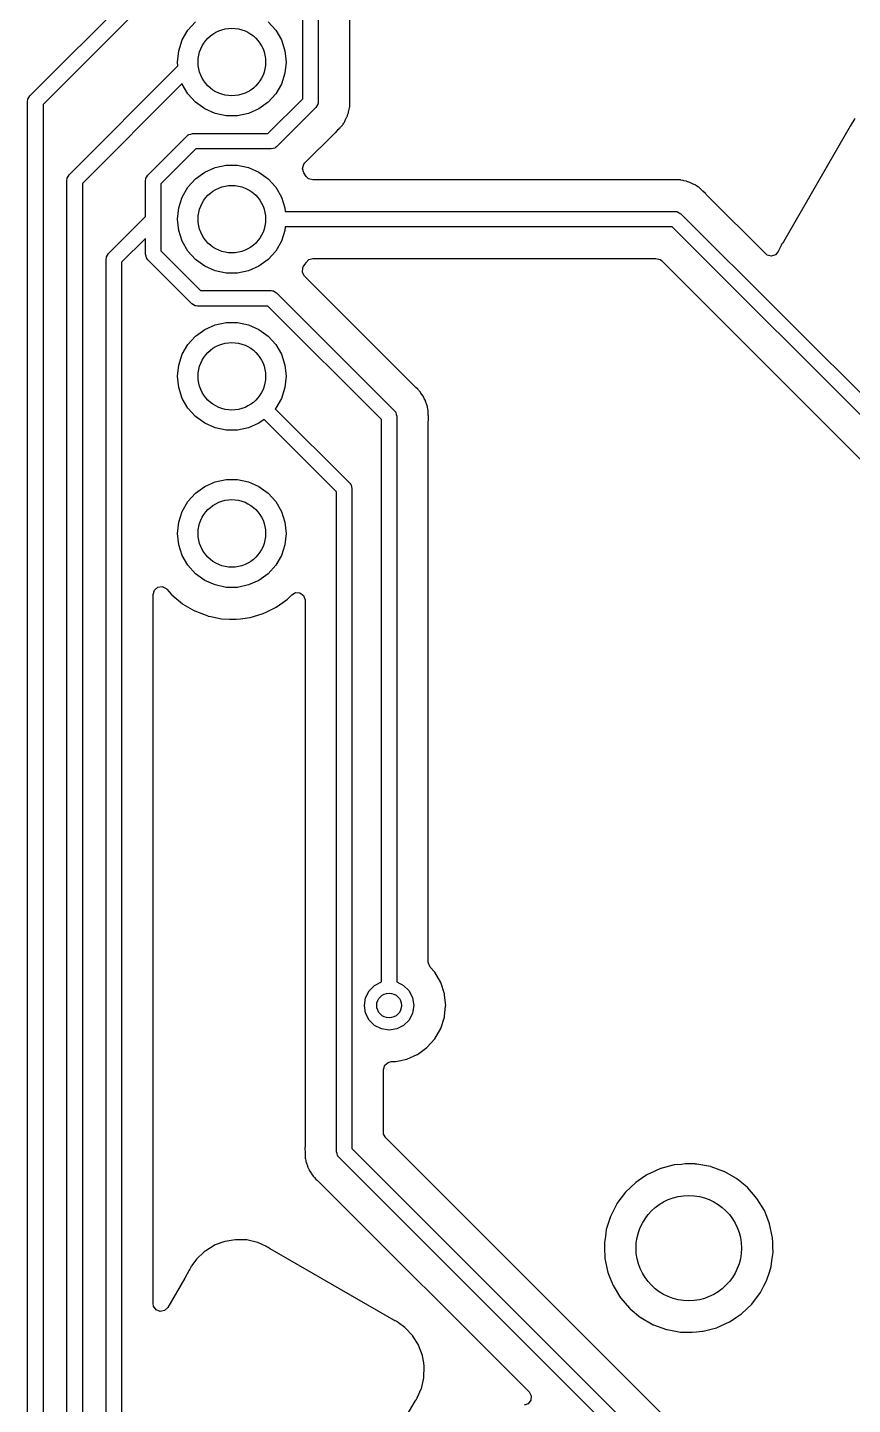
# Model space of a CAD drawing. Extents: x 189 to 319, y -167 to -61.
# Drawn here: x 258.32 to 271.64, y -106.14 to -83.89 of the extents above; entities that cross this region are included whole.
import ezdxf

# ---------------------------------------------------------------- set-up
doc = ezdxf.new("R2010")
doc.units = 0
doc.layers.add('BLACK', color=7, linetype='CONTINUOUS')

msp = doc.modelspace()

# ---------------------------------------------------------------- linework, layer by layer
at = {"layer": 'BLACK', "linetype": 'CONTINUOUS'}
for p, q in [((262.765, -85.0382), (262.765, -73.0663)), ((263.015, -73.0145), (263.015, -85.09)), ((263.524, -85.0542), (263.524, -73.0933)), ((258.357, -84.9911), (260.919, -82.4286)), ((261.098, -82.6028), (258.57, -85.1313)), ((260.911, -83.9295), (261.034, -83.7933)), ((262.206, -83.7933), (262.329, -83.9295)), ((260.763, -84.2623), (260.819, -84.0881)), ((260.819, -84.0881), (260.911, -83.9295)), ((262.329, -83.9295), (262.421, -84.0881)), ((262.421, -84.0881), (262.477, -84.2623)), ((260.744, -84.4445), (260.763, -84.2623)), ((262.477, -84.2623), (262.496, -84.4445)), ((258.992, -86.2664), (260.75, -84.5077)), ((260.75, -84.5077), (260.744, -84.4445)), ((262.496, -84.4445), (262.477, -84.6267)), ((260.817, -84.7943), (259.205, -86.4065)), ((260.819, -84.801), (260.817, -84.7943)), ((262.477, -84.6267), (262.421, -84.801)), ((258.325, -85.044), (258.342, -85.0182)), ((258.342, -85.0182), (258.357, -84.9911)), ((260.911, -84.9596), (260.819, -84.801)), ((261.034, -85.0958), (260.911, -84.9596)), ((262.329, -84.9596), (262.206, -85.0958)), ((262.421, -84.801), (262.329, -84.9596)), ((258.32, -85.0795), (258.323, -85.0575)), ((258.32, -120.061), (258.32, -85.0795)), ((258.323, -85.0529), (258.324, -85.0504)), ((258.323, -85.0575), (258.323, -85.0529)), ((258.324, -85.0504), (258.325, -85.044)), ((258.57, -85.1313), (258.57, -120.009)), ((261.182, -85.2034), (261.034, -85.0958)), ((261.349, -85.2779), (261.182, -85.2034)), ((262.058, -85.2034), (261.891, -85.2779)), ((262.206, -85.0958), (262.058, -85.2034)), ((262.203, -85.6), (262.765, -85.0382)), ((262.978, -85.1784), (262.343, -85.8134)), ((262.993, -85.1514), (262.978, -85.1784)), ((263.01, -85.1255), (262.993, -85.1514)), ((263.011, -85.1191), (263.01, -85.1255)), ((263.012, -85.1166), (263.011, -85.1191)), ((263.015, -85.09), (263.012, -85.112)), ((263.012, -85.112), (263.012, -85.1166)), ((263.504, -85.2603), (263.51, -85.2245)), ((263.51, -85.2245), (263.513, -85.2129)), ((263.513, -85.2129), (263.522, -85.1777)), ((263.522, -85.1777), (263.524, -85.17)), ((263.522, -85.1777), (263.522, -85.1777)), ((263.524, -85.066), (263.524, -85.0542)), ((263.528, -85.1101), (263.524, -85.066)), ((263.524, -85.1498), (263.525, -85.1301)), ((263.524, -85.17), (263.524, -85.1498)), ((263.525, -85.1301), (263.527, -85.1179)), ((263.527, -85.1179), (263.528, -85.1101)), ((261.528, -85.316), (261.349, -85.2779)), ((261.712, -85.316), (261.528, -85.316)), ((261.891, -85.2779), (261.712, -85.316)), ((263.398, -85.4746), (263.407, -85.4653)), ((263.407, -85.4653), (263.413, -85.4538)), ((263.413, -85.4538), (263.416, -85.4476)), ((263.416, -85.4476), (263.427, -85.431)), ((263.427, -85.431), (263.435, -85.4213)), ((263.435, -85.4213), (263.44, -85.415)), ((263.435, -85.4213), (263.435, -85.4213)), ((263.44, -85.415), (263.457, -85.3745)), ((263.457, -85.3745), (263.462, -85.3638)), ((263.462, -85.3638), (263.48, -85.332)), ((263.48, -85.332), (263.484, -85.3251)), ((263.48, -85.332), (263.48, -85.332)), ((263.484, -85.3251), (263.486, -85.3142)), ((263.486, -85.3142), (263.489, -85.3054)), ((263.489, -85.3054), (263.495, -85.2867)), ((263.495, -85.2867), (263.5, -85.2754)), ((263.5, -85.2754), (263.503, -85.2681)), ((263.5, -85.2754), (263.5, -85.2754)), ((263.503, -85.2681), (263.504, -85.2603)), ((263.504, -85.2603), (263.504, -85.2603)), ((271.681, -85.3561), (271.608, -85.4839)), ((260.262, -86.2716), (260.897, -85.6366)), ((260.897, -85.6366), (260.914, -85.6233)), ((260.914, -85.6233), (260.917, -85.6198)), ((260.917, -85.6198), (260.92, -85.619)), ((260.92, -85.619), (260.925, -85.6151)), ((260.925, -85.6151), (260.955, -85.6087)), ((260.955, -85.6087), (260.985, -85.6)), ((260.985, -85.6), (262.203, -85.6)), ((262.8, -86.0758), (263.282, -85.5937)), ((263.282, -85.5937), (263.291, -85.5861)), ((263.291, -85.5861), (263.297, -85.582)), ((263.297, -85.582), (263.344, -85.5323)), ((263.344, -85.5323), (263.346, -85.5295)), ((263.346, -85.5295), (263.366, -85.5098)), ((263.366, -85.5098), (263.369, -85.5066)), ((263.369, -85.5066), (263.376, -85.4976)), ((263.376, -85.4976), (263.398, -85.4746)), ((271.608, -85.4839), (270.531, -87.3491)), ((261.037, -85.85), (260.475, -86.4118)), ((262.255, -85.85), (261.037, -85.85)), ((262.285, -85.8413), (262.255, -85.85)), ((262.315, -85.8349), (262.285, -85.8413)), ((262.32, -85.831), (262.315, -85.8349)), ((262.323, -85.8302), (262.32, -85.831)), ((262.326, -85.8267), (262.323, -85.8302)), ((262.343, -85.8134), (262.326, -85.8267)), ((261.349, -86.1511), (261.528, -86.113)), ((261.528, -86.113), (261.712, -86.113)), ((261.712, -86.113), (261.891, -86.1511)), ((262.763, -86.1653), (262.783, -86.0971)), ((262.783, -86.0971), (262.8, -86.0758)), ((258.955, -86.3548), (258.958, -86.3327)), ((258.955, -119.38), (258.955, -86.3548)), ((258.958, -86.3281), (258.959, -86.3257)), ((258.958, -86.3327), (258.958, -86.3281)), ((258.959, -86.3257), (258.96, -86.3193)), ((258.96, -86.3193), (258.977, -86.2934)), ((258.977, -86.2934), (258.992, -86.2664)), ((260.225, -86.36), (260.228, -86.338)), ((260.228, -86.3334), (260.229, -86.3309)), ((260.228, -86.338), (260.228, -86.3334)), ((260.229, -86.3309), (260.23, -86.3245)), ((260.23, -86.3245), (260.247, -86.2986)), ((260.247, -86.2986), (260.262, -86.2716)), ((260.911, -86.4695), (261.034, -86.3333)), ((261.034, -86.3333), (261.182, -86.2256)), ((261.182, -86.2256), (261.349, -86.1511)), ((261.891, -86.1511), (262.058, -86.2256)), ((262.058, -86.2256), (262.206, -86.3333)), ((262.206, -86.3333), (262.329, -86.4695)), ((262.783, -86.2333), (262.763, -86.1653)), ((262.822, -86.2935), (262.783, -86.2333)), ((262.86, -86.331), (262.822, -86.2935)), ((262.928, -86.351), (262.86, -86.331)), ((268.749, -86.351), (262.928, -86.351)), ((268.761, -86.3505), (268.749, -86.351)), ((268.797, -86.3471), (268.761, -86.3505)), ((268.805, -86.3463), (268.797, -86.3471)), ((268.813, -86.3476), (268.805, -86.3463)), ((268.825, -86.3495), (268.813, -86.3476)), ((268.845, -86.351), (268.825, -86.3495)), ((268.865, -86.351), (268.845, -86.351)), ((268.873, -86.353), (268.865, -86.351)), ((268.908, -86.362), (268.873, -86.353)), ((268.873, -86.353), (268.873, -86.353)), ((259.205, -86.4065), (259.205, -119.328)), ((260.225, -86.9432), (260.225, -86.36)), ((260.475, -86.4118), (260.475, -87.4993)), ((260.819, -86.6281), (260.911, -86.4695)), ((262.329, -86.4695), (262.421, -86.6281)), ((268.92, -86.3644), (268.908, -86.362)), ((268.956, -86.3701), (268.92, -86.3644)), ((268.963, -86.3714), (268.956, -86.3701)), ((268.956, -86.3701), (268.956, -86.3701)), ((268.971, -86.3745), (268.963, -86.3714)), ((268.982, -86.3794), (268.971, -86.3745)), ((268.971, -86.3745), (268.971, -86.3745)), ((269.001, -86.3858), (268.982, -86.3794)), ((269.02, -86.3908), (269.001, -86.3858)), ((269.059, -86.4121), (269.02, -86.3908)), ((269.07, -86.4174), (269.059, -86.4121)), ((269.103, -86.4318), (269.07, -86.4174)), ((269.11, -86.4349), (269.103, -86.4318)), ((269.103, -86.4318), (269.103, -86.4318)), ((269.126, -86.447), (269.11, -86.4349)), ((269.126, -86.4473), (269.126, -86.447)), ((269.143, -86.4582), (269.126, -86.4473)), ((269.154, -86.4641), (269.143, -86.4582)), ((269.161, -86.4679), (269.154, -86.4641)), ((269.154, -86.4641), (269.154, -86.4641)), ((269.166, -86.4734), (269.161, -86.4679)), ((269.193, -86.4982), (269.166, -86.4734)), ((269.202, -86.5059), (269.193, -86.4982)), ((269.205, -86.5084), (269.202, -86.5059)), ((269.225, -86.5281), (269.205, -86.5084)), ((269.228, -86.5309), (269.225, -86.5281)), ((269.271, -86.5712), (269.228, -86.5309)), ((269.277, -86.5775), (269.271, -86.5712)), ((269.281, -86.584), (269.277, -86.5775)), ((260.744, -86.9845), (260.763, -86.8023)), ((260.763, -86.8023), (260.819, -86.6281)), ((262.421, -86.6281), (262.477, -86.8023)), ((262.477, -86.8023), (262.483, -86.8595)), ((269.289, -86.5923), (269.281, -86.584)), ((270.244, -87.5469), (269.289, -86.5923)), ((259.627, -87.5416), (260.225, -86.9432)), ((260.763, -87.1667), (260.744, -86.9845)), ((262.483, -86.8595), (268.785, -86.8595)), ((268.785, -86.8595), (268.807, -86.8627)), ((268.807, -86.8627), (268.812, -86.8624)), ((268.812, -86.8624), (268.814, -86.8638)), ((268.814, -86.8638), (268.821, -86.8647)), ((268.821, -86.8647), (268.847, -86.8814)), ((268.847, -86.8814), (268.874, -86.8961)), ((268.874, -86.8961), (277.17, -95.1921)), ((260.819, -87.341), (260.763, -87.1667)), ((262.477, -87.1667), (262.421, -87.341)), ((262.483, -87.1095), (262.477, -87.1667)), ((268.734, -87.1095), (262.483, -87.1095)), ((276.993, -95.3685), (268.734, -87.1095)), ((260.225, -87.2968), (259.84, -87.6818)), ((260.225, -87.5511), (260.225, -87.2968)), ((260.911, -87.4996), (260.819, -87.341)), ((262.421, -87.341), (262.329, -87.4996)), ((270.491, -87.4126), (270.447, -87.5098)), ((270.494, -87.4075), (270.491, -87.4126)), ((270.498, -87.3971), (270.494, -87.4075)), ((270.5, -87.3926), (270.498, -87.3971)), ((270.498, -87.3971), (270.498, -87.3971)), ((270.506, -87.3818), (270.5, -87.3926)), ((270.519, -87.3664), (270.506, -87.3818)), ((270.531, -87.3491), (270.519, -87.3664)), ((259.59, -87.63), (259.593, -87.608)), ((259.59, -118.745), (259.59, -87.63)), ((259.593, -87.6034), (259.594, -87.6009)), ((259.593, -87.608), (259.593, -87.6034)), ((259.594, -87.6009), (259.595, -87.5945)), ((259.595, -87.5945), (259.612, -87.5686)), ((259.612, -87.5686), (259.627, -87.5416)), ((259.84, -87.6818), (259.84, -118.693)), ((260.234, -87.5807), (260.225, -87.5511)), ((260.24, -87.6108), (260.234, -87.5807)), ((260.244, -87.6159), (260.24, -87.6108)), ((260.245, -87.6186), (260.244, -87.6159)), ((260.248, -87.6217), (260.245, -87.6186)), ((260.262, -87.6395), (260.248, -87.6217)), ((260.975, -88.3534), (260.262, -87.6395)), ((260.475, -87.4993), (261.116, -88.14)), ((261.034, -87.6358), (260.911, -87.4996)), ((261.182, -87.7434), (261.034, -87.6358)), ((262.206, -87.6358), (262.058, -87.7434)), ((262.329, -87.4996), (262.206, -87.6358)), ((262.813, -87.6956), (262.817, -87.6882)), ((262.817, -87.6882), (262.865, -87.636)), ((262.865, -87.636), (262.93, -87.618)), ((262.93, -87.618), (268.471, -87.618)), ((268.471, -87.618), (268.539, -87.638)), ((268.539, -87.638), (268.56, -87.6549)), ((268.56, -87.6549), (273.914, -93.0096)), ((270.265, -87.564), (270.244, -87.5469)), ((270.333, -87.5838), (270.265, -87.564)), ((270.401, -87.5636), (270.333, -87.5838)), ((270.447, -87.5098), (270.401, -87.5636)), ((261.349, -87.8179), (261.182, -87.7434)), ((261.528, -87.856), (261.349, -87.8179)), ((261.712, -87.856), (261.528, -87.856)), ((261.891, -87.8179), (261.712, -87.856)), ((262.058, -87.7434), (261.891, -87.8179)), ((262.759, -87.8445), (262.764, -87.7737)), ((262.793, -87.9068), (262.759, -87.8445)), ((262.764, -87.7737), (262.779, -87.7442)), ((262.779, -87.7442), (262.808, -87.7044)), ((264.583, -89.6967), (262.793, -87.9068)), ((262.808, -87.7044), (262.811, -87.7002)), ((262.808, -87.7044), (262.808, -87.7044)), ((262.811, -87.7002), (262.813, -87.6956)), ((262.813, -87.6956), (262.813, -87.6956)), ((261.003, -88.3682), (260.975, -88.3534)), ((261.116, -88.14), (262.255, -88.14)), ((262.255, -88.14), (262.277, -88.1432)), ((262.277, -88.1432), (262.282, -88.1429)), ((262.282, -88.1429), (262.284, -88.1442)), ((262.284, -88.1442), (262.291, -88.1451)), ((262.291, -88.1451), (262.316, -88.1618)), ((262.316, -88.1618), (262.343, -88.1766)), ((262.343, -88.1766), (264.248, -90.0816)), ((261.028, -88.3849), (261.003, -88.3682)), ((261.035, -88.3858), (261.028, -88.3849)), ((261.037, -88.3871), (261.035, -88.3858)), ((261.042, -88.3868), (261.037, -88.3871)), ((261.064, -88.39), (261.042, -88.3868)), ((262.203, -88.39), (261.064, -88.39)), ((264.035, -90.2218), (262.203, -88.39)), ((261.034, -88.8733), (261.182, -88.7656)), ((261.182, -88.7656), (261.349, -88.6911)), ((261.349, -88.6911), (261.528, -88.653)), ((261.528, -88.653), (261.712, -88.653)), ((261.712, -88.653), (261.891, -88.6911)), ((261.891, -88.6911), (262.058, -88.7656)), ((262.058, -88.7656), (262.206, -88.8733)), ((260.819, -89.1681), (260.911, -89.0095)), ((260.911, -89.0095), (261.034, -88.8733)), ((262.206, -88.8733), (262.329, -89.0095)), ((262.329, -89.0095), (262.421, -89.1681)), ((260.763, -89.3423), (260.819, -89.1681)), ((262.421, -89.1681), (262.477, -89.3423)), ((260.744, -89.5245), (260.763, -89.3423)), ((262.477, -89.3423), (262.496, -89.5245)), ((260.763, -89.7067), (260.744, -89.5245)), ((262.496, -89.5245), (262.477, -89.7067)), ((264.591, -89.7047), (264.583, -89.6967)), ((260.819, -89.881), (260.763, -89.7067)), ((260.911, -90.0396), (260.819, -89.881)), ((262.421, -89.881), (262.329, -90.0396)), ((262.477, -89.7067), (262.421, -89.881)), ((264.625, -89.7329), (264.591, -89.7047)), ((264.63, -89.7393), (264.625, -89.7329)), ((264.637, -89.7493), (264.63, -89.7393)), ((264.65, -89.7643), (264.637, -89.7493)), ((264.665, -89.7786), (264.65, -89.7643)), ((264.669, -89.7855), (264.665, -89.7786)), ((264.687, -89.8167), (264.669, -89.7855)), ((264.669, -89.7855), (264.669, -89.7855)), ((264.694, -89.8266), (264.687, -89.8167)), ((264.72, -89.8624), (264.694, -89.8266)), ((264.727, -89.8812), (264.72, -89.8624)), ((264.736, -89.899), (264.727, -89.8812)), ((264.746, -89.9164), (264.736, -89.899)), ((264.749, -89.9284), (264.746, -89.9164)), ((261.034, -90.1758), (260.911, -90.0396)), ((262.329, -90.0396), (262.321, -90.0486)), ((262.321, -90.0486), (263.524, -91.2516)), ((264.248, -90.0816), (264.262, -90.0994)), ((264.262, -90.0994), (264.265, -90.1025)), ((264.265, -90.1025), (264.266, -90.1052)), ((264.266, -90.1052), (264.27, -90.1104)), ((264.27, -90.1104), (264.276, -90.1405)), ((264.276, -90.1405), (264.285, -90.17)), ((264.758, -89.9589), (264.749, -89.9284)), ((264.762, -89.9701), (264.758, -89.9589)), ((264.776, -90.0038), (264.762, -89.9701)), ((264.778, -90.0112), (264.776, -90.0038)), ((264.776, -90.0038), (264.776, -90.0038)), ((264.779, -90.0191), (264.778, -90.0112)), ((264.781, -90.0313), (264.779, -90.0191)), ((264.785, -90.0507), (264.781, -90.0313)), ((264.788, -90.0625), (264.785, -90.0507)), ((264.791, -90.0701), (264.788, -90.0625)), ((264.788, -90.0625), (264.788, -90.0625)), ((264.791, -90.078), (264.791, -90.0701)), ((264.792, -90.1143), (264.791, -90.078)), ((264.793, -90.1262), (264.792, -90.1143)), ((264.793, -90.1301), (264.793, -90.1262)), ((264.793, -90.158), (264.793, -90.1301)), ((261.182, -90.2834), (261.034, -90.1758)), ((261.349, -90.3579), (261.182, -90.2834)), ((261.528, -90.396), (261.349, -90.3579)), ((261.891, -90.3579), (261.712, -90.396)), ((262.058, -90.2834), (261.891, -90.3579)), ((262.142, -90.2228), (262.058, -90.2834)), ((263.31, -91.3918), (262.142, -90.2228)), ((264.035, -99.3153), (264.035, -90.2218)), ((264.285, -90.17), (264.285, -99.3153)), ((264.794, -90.162), (264.793, -90.158)), ((264.793, -90.2488), (264.794, -90.2376)), ((264.793, -98.9925), (264.793, -90.2488)), ((264.796, -90.2301), (264.794, -90.162)), ((264.794, -90.2376), (264.796, -90.2301)), ((261.712, -90.396), (261.528, -90.396)), ((261.182, -91.3056), (261.349, -91.2311)), ((261.349, -91.2311), (261.528, -91.193)), ((261.528, -91.193), (261.712, -91.193)), ((261.712, -91.193), (261.891, -91.2311)), ((261.891, -91.2311), (262.058, -91.3056)), ((263.524, -91.2516), (263.537, -91.2695)), ((260.911, -91.5495), (261.034, -91.4133)), ((261.034, -91.4133), (261.182, -91.3056)), ((262.058, -91.3056), (262.206, -91.4133)), ((262.206, -91.4133), (262.329, -91.5495)), ((263.31, -102.061), (263.31, -91.3918)), ((263.537, -91.2695), (263.541, -91.2725)), ((263.541, -91.2725), (263.541, -91.2752)), ((263.541, -91.2752), (263.545, -91.2804)), ((263.545, -91.2804), (263.552, -91.3105)), ((263.552, -91.3105), (263.56, -91.34)), ((263.56, -91.34), (263.56, -102.009)), ((260.819, -91.7081), (260.911, -91.5495)), ((262.329, -91.5495), (262.421, -91.7081)), ((260.744, -92.0645), (260.763, -91.8823)), ((260.763, -91.8823), (260.819, -91.7081)), ((262.421, -91.7081), (262.477, -91.8823)), ((262.477, -91.8823), (262.496, -92.0645)), ((260.763, -92.2467), (260.744, -92.0645)), ((262.496, -92.0645), (262.477, -92.2467)), ((260.819, -92.421), (260.763, -92.2467)), ((262.477, -92.2467), (262.421, -92.421)), ((260.911, -92.5796), (260.819, -92.421)), ((261.034, -92.7158), (260.911, -92.5796)), ((262.329, -92.5796), (262.206, -92.7158)), ((262.421, -92.421), (262.329, -92.5796)), ((261.182, -92.8234), (261.034, -92.7158)), ((262.206, -92.7158), (262.058, -92.8234)), ((260.349, -93.0497), (260.369, -92.9816)), ((260.369, -92.9816), (260.422, -92.9351)), ((260.422, -92.9351), (260.492, -92.925)), ((260.492, -92.925), (260.557, -92.9545)), ((260.557, -92.9545), (260.57, -92.9672)), ((260.57, -92.9672), (260.644, -93.0534)), ((261.349, -92.8979), (261.182, -92.8234)), ((261.528, -92.936), (261.349, -92.8979)), ((261.712, -92.936), (261.528, -92.936)), ((261.891, -92.8979), (261.712, -92.936)), ((262.058, -92.8234), (261.891, -92.8979)), ((262.587, -93.0559), (262.649, -93.022)), ((262.649, -93.022), (262.72, -93.0272)), ((262.72, -93.0272), (262.777, -93.0699)), ((260.349, -104.515), (260.349, -93.0497)), ((260.644, -93.0534), (260.644, -93.0534)), ((260.644, -93.0534), (260.648, -93.0573)), ((260.648, -93.0573), (260.823, -93.2028)), ((260.823, -93.2028), (260.827, -93.2054)), ((260.827, -93.2054), (260.827, -93.2054)), ((260.827, -93.2054), (261.015, -93.3151)), ((262.327, -93.2604), (262.332, -93.2581)), ((262.332, -93.2581), (262.336, -93.2551)), ((262.336, -93.2551), (262.441, -93.1797)), ((262.336, -93.2551), (262.336, -93.2551)), ((262.441, -93.1797), (262.517, -93.1259)), ((262.517, -93.1259), (262.587, -93.0559)), ((262.777, -93.0699), (262.802, -93.1364)), ((262.802, -93.1364), (262.802, -93.1452)), ((262.802, -93.1452), (262.802, -101.982)), ((261.015, -93.3151), (261.02, -93.3177)), ((261.02, -93.3177), (261.232, -93.3989)), ((261.232, -93.3989), (261.237, -93.3999)), ((261.237, -93.3999), (261.237, -93.3999)), ((261.237, -93.3999), (261.279, -93.4085)), ((261.279, -93.4085), (261.455, -93.4443)), ((261.455, -93.4443), (261.583, -93.449)), ((261.583, -93.449), (261.678, -93.4525)), ((261.678, -93.4525), (261.678, -93.4525)), ((261.678, -93.4525), (261.683, -93.4526)), ((261.683, -93.4526), (261.688, -93.452)), ((261.688, -93.452), (261.76, -93.4427)), ((261.688, -93.452), (261.688, -93.452)), ((261.76, -93.4427), (261.909, -93.4237)), ((261.909, -93.4237), (261.914, -93.4222)), ((261.914, -93.4222), (262.04, -93.3843)), ((261.914, -93.4222), (261.914, -93.4222)), ((262.04, -93.3843), (262.127, -93.3583)), ((262.127, -93.3583), (262.183, -93.331)), ((262.183, -93.331), (262.327, -93.2604)), ((264.795, -99.0128), (264.793, -98.9925)), ((264.826, -99.0768), (264.795, -99.0128)), ((264.899, -99.1581), (264.826, -99.0768)), ((264.995, -99.3234), (264.899, -99.1581)), ((263.78, -99.5714), (263.836, -99.4599)), ((263.836, -99.4599), (263.925, -99.3714)), ((263.925, -99.3714), (264.035, -99.3153)), ((264.285, -99.3153), (264.395, -99.3714)), ((264.395, -99.3714), (264.484, -99.4599)), ((264.484, -99.4599), (264.54, -99.5714)), ((265.054, -99.5051), (264.995, -99.3234)), ((263.76, -99.695), (263.78, -99.5714)), ((263.78, -99.8186), (263.76, -99.695)), ((264.54, -99.5714), (264.56, -99.695)), ((264.56, -99.695), (264.54, -99.8186)), ((265.054, -99.5116), (265.054, -99.5051)), ((265.056, -99.5288), (265.054, -99.5116)), ((265.054, -99.5116), (265.054, -99.5116)), ((265.074, -99.695), (265.056, -99.5288)), ((265.056, -99.8654), (265.073, -99.7016)), ((265.073, -99.7016), (265.074, -99.695)), ((263.836, -99.9301), (263.78, -99.8186)), ((263.925, -100.019), (263.836, -99.9301)), ((264.484, -99.9301), (264.395, -100.019)), ((264.54, -99.8186), (264.484, -99.9301)), ((264.995, -100.067), (265.054, -99.8849)), ((265.054, -99.8849), (265.056, -99.8654)), ((264.036, -100.075), (263.925, -100.019)), ((264.16, -100.095), (264.036, -100.075)), ((264.284, -100.075), (264.16, -100.095)), ((264.395, -100.019), (264.284, -100.075)), ((264.899, -100.232), (264.995, -100.067)), ((264.617, -100.486), (264.771, -100.374)), ((264.771, -100.374), (264.899, -100.232)), ((264.143, -100.615), (264.195, -100.603)), ((264.195, -100.603), (264.255, -100.603)), ((264.255, -100.603), (264.262, -100.602)), ((264.262, -100.602), (264.349, -100.584)), ((264.262, -100.602), (264.262, -100.602)), ((264.349, -100.584), (264.442, -100.564)), ((264.442, -100.564), (264.448, -100.561)), ((264.448, -100.561), (264.611, -100.489)), ((264.611, -100.489), (264.617, -100.486)), ((264.611, -100.489), (264.611, -100.489)), ((264.069, -100.73), (264.089, -100.661)), ((264.069, -101.746), (264.069, -100.73)), ((264.089, -100.661), (264.143, -100.615)), ((264.072, -101.773), (264.069, -101.746)), ((264.106, -101.835), (264.072, -101.773)), ((265.823, -103.553), (264.106, -101.835)), ((262.801, -101.993), (262.8, -102.001)), ((262.8, -102.001), (262.8, -102.009)), ((262.8, -102.009), (262.8, -102.009)), ((262.8, -102.009), (262.802, -102.069)), ((262.802, -101.982), (262.801, -101.993)), ((262.802, -102.069), (262.802, -102.073)), ((262.802, -102.073), (262.802, -102.101)), ((262.802, -102.101), (262.802, -102.105)), ((262.802, -102.105), (262.802, -102.105)), ((262.802, -102.105), (262.802, -102.105)), ((262.802, -102.105), (262.803, -102.117)), ((262.803, -102.117), (262.805, -102.161)), ((262.805, -102.161), (262.81, -102.18)), ((263.319, -102.09), (263.31, -102.061)), ((263.326, -102.12), (263.319, -102.09)), ((263.33, -102.126), (263.326, -102.12)), ((263.33, -102.128), (263.33, -102.126)), ((263.334, -102.131), (263.33, -102.128)), ((263.347, -102.149), (263.334, -102.131)), ((268.48, -107.282), (263.347, -102.149)), ((263.56, -102.009), (268.693, -107.142)), ((262.81, -102.18), (262.814, -102.2)), ((262.814, -102.2), (262.817, -102.22)), ((262.817, -102.22), (262.82, -102.227)), ((262.82, -102.227), (262.82, -102.227)), ((262.82, -102.227), (262.833, -102.261)), ((262.833, -102.261), (262.837, -102.272)), ((262.837, -102.272), (262.847, -102.307)), ((262.847, -102.307), (262.849, -102.314)), ((262.849, -102.314), (262.854, -102.321)), ((262.854, -102.321), (262.854, -102.321)), ((262.854, -102.321), (262.86, -102.332)), ((262.86, -102.332), (262.868, -102.35)), ((262.868, -102.35), (262.876, -102.368)), ((262.876, -102.368), (262.881, -102.375)), ((262.881, -102.375), (262.881, -102.375)), ((262.881, -102.375), (262.902, -102.404)), ((268.542, -102.332), (268.371, -102.409)), ((268.547, -102.33), (268.542, -102.332)), ((268.542, -102.332), (268.542, -102.332)), ((268.552, -102.329), (268.547, -102.33)), ((268.765, -102.273), (268.552, -102.329)), ((268.552, -102.329), (268.552, -102.329)), ((268.77, -102.272), (268.765, -102.273)), ((268.765, -102.273), (268.765, -102.273)), ((268.775, -102.272), (268.77, -102.272)), ((268.882, -102.263), (268.775, -102.272)), ((268.775, -102.272), (268.775, -102.272)), ((268.942, -102.257), (268.882, -102.263)), ((269.104, -102.257), (268.942, -102.257)), ((269.106, -102.258), (269.104, -102.257)), ((269.111, -102.258), (269.106, -102.258)), ((269.106, -102.258), (269.106, -102.258)), ((269.128, -102.259), (269.111, -102.258)), ((269.132, -102.259), (269.128, -102.259)), ((269.35, -102.299), (269.132, -102.259)), ((269.132, -102.259), (269.132, -102.259)), ((269.355, -102.3), (269.35, -102.299)), ((269.35, -102.299), (269.35, -102.299)), ((269.36, -102.301), (269.355, -102.3)), ((269.567, -102.377), (269.36, -102.301)), ((269.36, -102.301), (269.36, -102.301)), ((269.572, -102.378), (269.567, -102.377)), ((269.567, -102.377), (269.567, -102.377)), ((269.773, -102.492), (269.572, -102.378)), ((262.902, -102.404), (262.908, -102.414)), ((262.908, -102.414), (262.931, -102.452)), ((262.931, -102.452), (262.945, -102.467)), ((262.945, -102.467), (262.958, -102.482)), ((262.958, -102.482), (262.97, -102.498)), ((262.97, -102.498), (262.976, -102.503)), ((262.976, -102.503), (263.004, -102.526)), ((263.004, -102.526), (263.013, -102.534)), ((263.013, -102.534), (266.421, -105.942)), ((268.145, -102.554), (267.978, -102.713)), ((268.274, -102.467), (268.145, -102.554)), ((268.332, -102.428), (268.274, -102.467)), ((268.336, -102.425), (268.332, -102.428)), ((268.332, -102.428), (268.332, -102.428)), ((268.371, -102.409), (268.336, -102.425)), ((269.777, -102.496), (269.773, -102.492)), ((269.909, -102.604), (269.777, -102.496)), ((269.777, -102.496), (269.777, -102.496)), ((269.951, -102.639), (269.909, -102.604)), ((267.978, -102.713), (267.84, -102.898)), ((269.955, -102.643), (269.951, -102.639)), ((270.015, -102.713), (269.955, -102.643)), ((269.955, -102.643), (269.955, -102.643)), ((270.102, -102.813), (270.015, -102.713)), ((270.222, -103.01), (270.102, -102.813)), ((267.783, -103.01), (267.736, -103.104)), ((267.838, -102.903), (267.783, -103.01)), ((267.84, -102.898), (267.838, -102.903)), ((270.259, -103.104), (270.222, -103.01)), ((267.705, -103.202), (267.669, -103.319)), ((267.736, -103.104), (267.705, -103.202)), ((270.301, -103.209), (270.259, -103.104)), ((270.307, -103.225), (270.301, -103.209)), ((270.354, -103.451), (270.307, -103.225)), ((261.675, -103.481), (261.51, -103.508)), ((261.681, -103.48), (261.675, -103.481)), ((261.675, -103.481), (261.675, -103.481)), ((261.687, -103.481), (261.681, -103.48)), ((261.777, -103.483), (261.687, -103.481)), ((261.687, -103.481), (261.687, -103.481)), ((261.86, -103.486), (261.777, -103.483)), ((262.034, -103.527), (261.86, -103.486)), ((267.654, -103.423), (267.64, -103.529)), ((267.668, -103.324), (267.654, -103.423)), ((267.669, -103.319), (267.668, -103.324)), ((267.669, -103.319), (267.669, -103.319)), ((270.357, -103.529), (270.354, -103.451)), ((261.17, -103.681), (261.054, -103.789)), ((261.18, -103.671), (261.17, -103.681)), ((261.181, -103.671), (261.18, -103.671)), ((261.185, -103.667), (261.181, -103.671)), ((261.198, -103.659), (261.185, -103.667)), ((261.332, -103.576), (261.198, -103.659)), ((261.337, -103.572), (261.332, -103.576)), ((261.332, -103.576), (261.332, -103.576)), ((261.504, -103.509), (261.337, -103.572)), ((261.51, -103.508), (261.504, -103.509)), ((261.51, -103.508), (261.51, -103.508)), ((262.039, -103.529), (262.034, -103.527)), ((262.177, -103.592), (262.039, -103.529)), ((262.039, -103.529), (262.039, -103.529)), ((262.182, -103.594), (262.177, -103.592)), ((262.193, -103.598), (262.182, -103.594)), ((262.197, -103.6), (262.193, -103.598)), ((262.193, -103.598), (262.193, -103.598)), ((262.208, -103.606), (262.197, -103.6)), ((262.212, -103.609), (262.208, -103.606)), ((262.223, -103.619), (262.212, -103.609)), ((262.241, -103.631), (262.223, -103.619)), ((263.219, -104.196), (262.241, -103.631)), ((269.028, -106.757), (265.823, -103.553)), ((267.64, -103.529), (267.637, -103.553)), ((267.637, -103.553), (267.637, -103.558)), ((267.637, -103.558), (267.639, -103.603)), ((267.637, -103.558), (267.637, -103.558)), ((267.639, -103.603), (267.646, -103.783)), ((270.349, -103.785), (270.362, -103.686)), ((270.36, -103.603), (270.357, -103.529)), ((270.363, -103.681), (270.36, -103.603)), ((270.362, -103.686), (270.363, -103.681)), ((270.362, -103.686), (270.362, -103.686)), ((260.95, -103.934), (260.939, -103.96)), ((260.956, -103.923), (260.95, -103.934)), ((260.959, -103.92), (260.956, -103.923)), ((260.971, -103.905), (260.959, -103.92)), ((260.976, -103.898), (260.971, -103.905)), ((261.051, -103.794), (260.976, -103.898)), ((261.054, -103.789), (261.051, -103.794)), ((261.051, -103.794), (261.051, -103.794)), ((267.646, -103.783), (267.693, -104.009)), ((270.303, -104.004), (270.331, -103.915)), ((270.331, -103.915), (270.332, -103.91)), ((270.331, -103.915), (270.331, -103.915)), ((270.332, -103.91), (270.349, -103.785)), ((260.858, -104.104), (260.584, -104.578)), ((260.931, -103.976), (260.858, -104.104)), ((260.939, -103.96), (260.931, -103.976)), ((267.693, -104.009), (267.695, -104.014)), ((267.695, -104.014), (267.695, -104.014)), ((267.695, -104.014), (267.727, -104.094)), ((267.727, -104.094), (267.778, -104.223)), ((270.214, -104.228), (270.262, -104.135)), ((270.262, -104.135), (270.264, -104.13)), ((270.262, -104.135), (270.262, -104.135)), ((270.264, -104.13), (270.303, -104.004)), ((264.234, -104.782), (263.219, -104.196)), ((267.778, -104.223), (267.898, -104.421)), ((270.022, -104.521), (270.16, -104.336)), ((270.16, -104.336), (270.214, -104.228)), ((260.355, -104.557), (260.349, -104.515)), ((260.397, -104.615), (260.355, -104.557)), ((260.584, -104.578), (260.532, -104.627)), ((267.898, -104.421), (267.901, -104.425)), ((267.901, -104.425), (268.042, -104.587)), ((268.042, -104.587), (268.049, -104.595)), ((268.049, -104.595), (268.053, -104.598)), ((268.053, -104.598), (268.223, -104.738)), ((269.855, -104.68), (270.022, -104.521)), ((260.463, -104.641), (260.397, -104.615)), ((260.532, -104.627), (260.463, -104.641)), ((264.25, -104.79), (264.234, -104.782)), ((264.276, -104.8), (264.25, -104.79)), ((264.286, -104.806), (264.276, -104.8)), ((264.29, -104.809), (264.286, -104.806)), ((264.304, -104.821), (264.29, -104.809)), ((264.29, -104.809), (264.29, -104.809)), ((264.311, -104.827), (264.304, -104.821)), ((264.415, -104.901), (264.311, -104.827)), ((268.223, -104.738), (268.223, -104.738)), ((268.223, -104.738), (268.227, -104.741)), ((268.227, -104.741), (268.428, -104.855)), ((269.458, -104.902), (269.659, -104.811)), ((269.659, -104.811), (269.664, -104.809)), ((269.664, -104.809), (269.668, -104.806)), ((269.668, -104.806), (269.772, -104.736)), ((269.668, -104.806), (269.668, -104.806)), ((269.772, -104.736), (269.855, -104.68)), ((264.42, -104.905), (264.415, -104.901)), ((264.415, -104.901), (264.415, -104.901)), ((264.543, -105.035), (264.42, -104.905)), ((264.546, -105.041), (264.543, -105.035)), ((264.634, -105.182), (264.546, -105.041)), ((264.546, -105.041), (264.546, -105.041)), ((268.428, -104.855), (268.433, -104.857)), ((268.433, -104.857), (268.433, -104.857)), ((268.433, -104.857), (268.64, -104.932)), ((268.64, -104.932), (268.64, -104.932)), ((268.64, -104.932), (268.645, -104.934)), ((268.645, -104.934), (268.65, -104.935)), ((268.65, -104.935), (268.65, -104.935)), ((268.65, -104.935), (268.868, -104.974)), ((268.868, -104.974), (268.868, -104.974)), ((268.868, -104.974), (268.872, -104.975)), ((268.872, -104.975), (268.889, -104.976)), ((268.889, -104.976), (268.894, -104.976)), ((268.894, -104.976), (268.894, -104.976)), ((268.894, -104.976), (268.896, -104.976)), ((268.896, -104.976), (269.058, -104.976)), ((269.058, -104.976), (269.125, -104.971)), ((269.125, -104.971), (269.225, -104.962)), ((269.225, -104.962), (269.225, -104.962)), ((269.225, -104.962), (269.23, -104.962)), ((269.23, -104.962), (269.235, -104.96)), ((269.235, -104.96), (269.448, -104.905)), ((269.235, -104.96), (269.235, -104.96)), ((269.448, -104.905), (269.453, -104.904)), ((269.448, -104.905), (269.448, -104.905)), ((269.453, -104.904), (269.458, -104.902)), ((269.458, -104.902), (269.458, -104.902)), ((264.637, -105.187), (264.634, -105.182)), ((264.634, -105.182), (264.634, -105.182)), ((264.7, -105.355), (264.637, -105.187)), ((264.701, -105.361), (264.7, -105.355)), ((264.72, -105.473), (264.701, -105.361)), ((264.701, -105.361), (264.701, -105.361)), ((264.729, -105.531), (264.72, -105.473)), ((264.716, -105.74), (264.722, -105.716)), ((264.722, -105.716), (264.723, -105.71)), ((264.722, -105.716), (264.722, -105.716)), ((264.723, -105.71), (264.729, -105.531)), ((264.618, -106.027), (264.68, -105.89)), ((264.68, -105.89), (264.683, -105.884)), ((264.68, -105.89), (264.68, -105.89)), ((264.683, -105.884), (264.716, -105.74)), ((266.421, -105.942), (266.455, -106.004)), ((263.929, -107.216), (264.579, -106.091)), ((264.579, -106.091), (264.591, -106.074)), ((264.591, -106.074), (264.6, -106.062)), ((264.6, -106.062), (264.603, -106.058)), ((264.603, -106.058), (264.61, -106.047)), ((264.61, -106.047), (264.612, -106.043)), ((264.612, -106.043), (264.616, -106.033)), ((264.612, -106.043), (264.612, -106.043)), ((264.616, -106.033), (264.618, -106.027)), ((266.407, -106.132), (266.341, -106.157)), ((266.45, -106.075), (266.407, -106.132)), ((266.455, -106.004), (266.45, -106.075))]:
    msp.add_line(p, q, dxfattribs=at)
at = {"layer": 'BLACK'}
for centre, radius in [((261.62, -84.4445), 0.5461), ((261.62, -86.9845), 0.5461), ((261.62, -89.5245), 0.5461), ((261.62, -92.0645), 0.5461), ((264.16, -99.695), 0.2), ((269, -103.617), 0.8509)]:
    msp.add_circle(centre, radius, dxfattribs=at)

doc.saveas('drawing.dxf')
